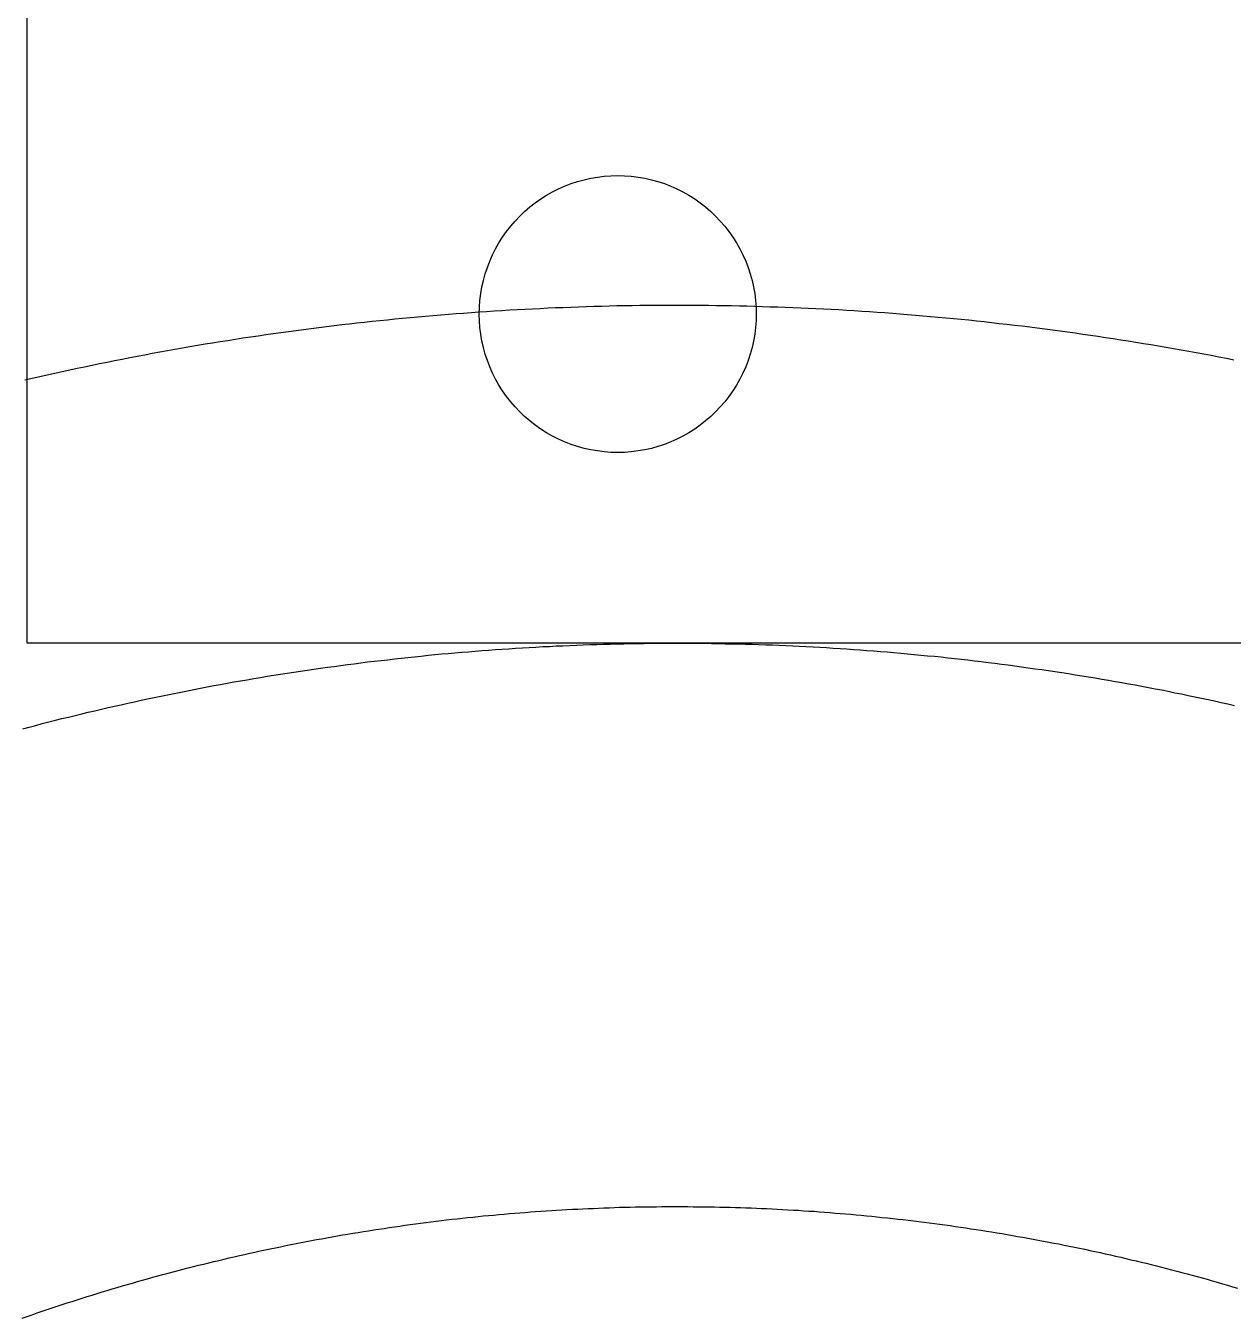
# Model space of a CAD drawing. Header units: millimetres. Extents: x 340 to 1003762, y 22 to 362022.
# Drawn here: x 421.216 to 421.3095, y 90.0979 to 90.198 of the extents above; entities that cross this region are included whole.
import ezdxf
from ezdxf.xclip import XClip

# ---------------------------------------------------------------- set-up
doc = ezdxf.new("R2010")
doc.units = ezdxf.units.MM
doc.header["$XCLIPFRAME"] = 0
for name, color, linetype in [('LSBB_P_002 - PLANTA 1° NIVEL SALA DE VENTAS$0$A-Equipamiento acero inox', 8, 'Continuous'), ('LSBB_P_002 - PLANTA 1° NIVEL SALA DE VENTAS$0$A-TRAS-EQPM', 8, 'Continuous'), ('XREF', 7, 'Continuous')]:
    doc.layers.add(name, color=color, linetype=linetype)

# ---------------------------------------------------------------- blocks, each defined once
blk = doc.blocks.new('LSBB_P_002 - PLANTA 1° NIVEL SALA DE VENTAS$0$laminadora')
at = {"layer": 'LSBB_P_002 - PLANTA 1° NIVEL SALA DE VENTAS$0$A-TRAS-EQPM'}
for p, q in [((-175638.345, 30483.413), (-175638.345, 30492.186)), ((-175643.08, 30487.026), (-175643.132, 30487.017)), ((-175643.027, 30487.032), (-175643.08, 30487.026)), ((-175642.975, 30487.036), (-175643.027, 30487.032)), ((-175642.922, 30487.038), (-175642.975, 30487.036)), ((-175642.87, 30487.036), (-175642.922, 30487.038)), ((-175642.817, 30487.032), (-175642.87, 30487.036)), ((-175642.765, 30487.026), (-175642.817, 30487.032)), ((-175642.713, 30487.017), (-175642.765, 30487.026)), ((-175643.381, 30486.935), (-175643.428, 30486.911)), ((-175643.333, 30486.956), (-175643.381, 30486.935)), ((-175643.284, 30486.975), (-175643.333, 30486.956)), ((-175643.234, 30486.991), (-175643.284, 30486.975)), ((-175643.183, 30487.005), (-175643.234, 30486.991)), ((-175643.132, 30487.017), (-175643.183, 30487.005)), ((-175642.661, 30487.005), (-175642.713, 30487.017)), ((-175642.611, 30486.991), (-175642.661, 30487.005)), ((-175642.561, 30486.975), (-175642.611, 30486.991)), ((-175642.511, 30486.956), (-175642.561, 30486.975)), ((-175642.463, 30486.935), (-175642.511, 30486.956)), ((-175642.416, 30486.911), (-175642.463, 30486.935)), ((-175643.562, 30486.826), (-175643.603, 30486.794)), ((-175643.519, 30486.857), (-175643.562, 30486.826)), ((-175643.474, 30486.885), (-175643.519, 30486.857)), ((-175643.428, 30486.911), (-175643.474, 30486.885)), ((-175642.37, 30486.885), (-175642.416, 30486.911)), ((-175642.326, 30486.857), (-175642.37, 30486.885)), ((-175642.283, 30486.826), (-175642.326, 30486.857)), ((-175642.241, 30486.794), (-175642.283, 30486.826)), ((-175643.681, 30486.723), (-175643.717, 30486.685)), ((-175643.643, 30486.76), (-175643.681, 30486.723)), ((-175643.603, 30486.794), (-175643.643, 30486.76)), ((-175642.201, 30486.76), (-175642.241, 30486.794)), ((-175642.163, 30486.723), (-175642.201, 30486.76)), ((-175642.127, 30486.685), (-175642.163, 30486.723)), ((-175643.752, 30486.645), (-175643.784, 30486.604)), ((-175643.717, 30486.685), (-175643.752, 30486.645)), ((-175642.093, 30486.645), (-175642.127, 30486.685)), ((-175642.06, 30486.604), (-175642.093, 30486.645)), ((-175643.815, 30486.561), (-175643.843, 30486.516)), ((-175643.784, 30486.604), (-175643.815, 30486.561)), ((-175642.03, 30486.561), (-175642.06, 30486.604)), ((-175642.002, 30486.516), (-175642.03, 30486.561)), ((-175643.892, 30486.423), (-175643.914, 30486.375)), ((-175643.869, 30486.47), (-175643.892, 30486.423)), ((-175643.843, 30486.516), (-175643.869, 30486.47)), ((-175641.976, 30486.47), (-175642.002, 30486.516)), ((-175641.952, 30486.423), (-175641.976, 30486.47)), ((-175641.931, 30486.375), (-175641.952, 30486.423)), ((-175643.933, 30486.326), (-175643.949, 30486.276)), ((-175643.914, 30486.375), (-175643.933, 30486.326)), ((-175641.912, 30486.326), (-175641.931, 30486.375)), ((-175641.895, 30486.276), (-175641.912, 30486.326)), ((-175643.963, 30486.225), (-175643.975, 30486.174)), ((-175643.949, 30486.276), (-175643.963, 30486.225)), ((-175641.881, 30486.225), (-175641.895, 30486.276)), ((-175641.87, 30486.174), (-175641.881, 30486.225)), ((-175643.984, 30486.122), (-175643.99, 30486.07)), ((-175643.975, 30486.174), (-175643.984, 30486.122)), ((-175641.861, 30486.122), (-175641.87, 30486.174)), ((-175641.854, 30486.07), (-175641.861, 30486.122)), ((-175644.221, 30486.017), (-175644.28, 30486.015)), ((-175644.162, 30486.019), (-175644.221, 30486.017)), ((-175644.102, 30486.021), (-175644.162, 30486.019)), ((-175644.043, 30486.023), (-175644.102, 30486.021)), ((-175643.984, 30486.025), (-175644.043, 30486.023)), ((-175643.994, 30486.017), (-175643.996, 30485.964)), ((-175643.99, 30486.07), (-175643.994, 30486.017)), ((-175643.924, 30486.027), (-175643.984, 30486.025)), ((-175643.865, 30486.028), (-175643.924, 30486.027)), ((-175643.805, 30486.029), (-175643.865, 30486.028)), ((-175643.746, 30486.03), (-175643.805, 30486.029)), ((-175643.687, 30486.031), (-175643.746, 30486.03)), ((-175643.627, 30486.032), (-175643.687, 30486.031)), ((-175643.568, 30486.033), (-175643.627, 30486.032)), ((-175643.509, 30486.033), (-175643.568, 30486.033)), ((-175643.449, 30486.033), (-175643.509, 30486.033)), ((-175643.39, 30486.033), (-175643.449, 30486.033)), ((-175643.33, 30486.033), (-175643.39, 30486.033)), ((-175643.271, 30486.033), (-175643.33, 30486.033)), ((-175643.212, 30486.033), (-175643.271, 30486.033)), ((-175643.152, 30486.032), (-175643.212, 30486.033)), ((-175643.093, 30486.032), (-175643.152, 30486.032)), ((-175643.033, 30486.031), (-175643.093, 30486.032)), ((-175642.974, 30486.03), (-175643.033, 30486.031)), ((-175642.915, 30486.029), (-175642.974, 30486.03)), ((-175642.855, 30486.027), (-175642.915, 30486.029)), ((-175642.796, 30486.026), (-175642.855, 30486.027)), ((-175642.737, 30486.024), (-175642.796, 30486.026)), ((-175642.677, 30486.022), (-175642.737, 30486.024)), ((-175642.618, 30486.02), (-175642.677, 30486.022)), ((-175642.559, 30486.018), (-175642.618, 30486.02)), ((-175642.499, 30486.016), (-175642.559, 30486.018)), ((-175642.44, 30486.014), (-175642.499, 30486.016)), ((-175641.85, 30486.017), (-175641.854, 30486.07)), ((-175641.849, 30485.964), (-175641.85, 30486.017)), ((-175645.643, 30485.918), (-175645.702, 30485.912)), ((-175645.583, 30485.924), (-175645.643, 30485.918)), ((-175645.524, 30485.929), (-175645.583, 30485.924)), ((-175645.465, 30485.935), (-175645.524, 30485.929)), ((-175645.406, 30485.941), (-175645.465, 30485.935)), ((-175645.347, 30485.946), (-175645.406, 30485.941)), ((-175645.288, 30485.951), (-175645.347, 30485.946)), ((-175645.229, 30485.956), (-175645.288, 30485.951)), ((-175645.169, 30485.961), (-175645.229, 30485.956)), ((-175645.11, 30485.966), (-175645.169, 30485.961)), ((-175645.051, 30485.97), (-175645.11, 30485.966)), ((-175644.992, 30485.975), (-175645.051, 30485.97)), ((-175644.933, 30485.979), (-175644.992, 30485.975)), ((-175644.873, 30485.983), (-175644.933, 30485.979)), ((-175644.814, 30485.987), (-175644.873, 30485.983)), ((-175644.755, 30485.991), (-175644.814, 30485.987)), ((-175644.696, 30485.994), (-175644.755, 30485.991)), ((-175644.636, 30485.998), (-175644.696, 30485.994)), ((-175644.577, 30486.001), (-175644.636, 30485.998)), ((-175644.518, 30486.004), (-175644.577, 30486.001)), ((-175644.458, 30486.007), (-175644.518, 30486.004)), ((-175644.399, 30486.01), (-175644.458, 30486.007)), ((-175644.34, 30486.012), (-175644.399, 30486.01)), ((-175644.28, 30486.015), (-175644.34, 30486.012)), ((-175643.996, 30485.964), (-175643.994, 30485.912)), ((-175642.381, 30486.011), (-175642.44, 30486.014)), ((-175642.321, 30486.008), (-175642.381, 30486.011)), ((-175642.262, 30486.005), (-175642.321, 30486.008)), ((-175642.203, 30486.002), (-175642.262, 30486.005)), ((-175642.143, 30485.999), (-175642.203, 30486.002)), ((-175642.084, 30485.996), (-175642.143, 30485.999)), ((-175642.025, 30485.992), (-175642.084, 30485.996)), ((-175641.965, 30485.989), (-175642.025, 30485.992)), ((-175641.906, 30485.985), (-175641.965, 30485.989)), ((-175641.847, 30485.981), (-175641.906, 30485.985)), ((-175641.85, 30485.912), (-175641.849, 30485.964)), ((-175641.788, 30485.977), (-175641.847, 30485.981)), ((-175641.728, 30485.972), (-175641.788, 30485.977)), ((-175641.669, 30485.968), (-175641.728, 30485.972)), ((-175641.61, 30485.963), (-175641.669, 30485.968)), ((-175641.551, 30485.958), (-175641.61, 30485.963)), ((-175641.492, 30485.953), (-175641.551, 30485.958)), ((-175641.433, 30485.948), (-175641.492, 30485.953)), ((-175641.373, 30485.943), (-175641.433, 30485.948)), ((-175641.314, 30485.938), (-175641.373, 30485.943)), ((-175641.255, 30485.932), (-175641.314, 30485.938)), ((-175641.196, 30485.926), (-175641.255, 30485.932)), ((-175641.137, 30485.92), (-175641.196, 30485.926)), ((-175641.078, 30485.914), (-175641.137, 30485.92)), ((-175646.468, 30485.818), (-175646.527, 30485.809)), ((-175646.409, 30485.826), (-175646.468, 30485.818)), ((-175646.35, 30485.834), (-175646.409, 30485.826)), ((-175646.291, 30485.842), (-175646.35, 30485.834)), ((-175646.232, 30485.849), (-175646.291, 30485.842)), ((-175646.174, 30485.857), (-175646.232, 30485.849)), ((-175646.115, 30485.864), (-175646.174, 30485.857)), ((-175646.056, 30485.872), (-175646.115, 30485.864)), ((-175645.997, 30485.879), (-175646.056, 30485.872)), ((-175645.938, 30485.886), (-175645.997, 30485.879)), ((-175645.879, 30485.892), (-175645.938, 30485.886)), ((-175645.82, 30485.899), (-175645.879, 30485.892)), ((-175645.761, 30485.905), (-175645.82, 30485.899)), ((-175645.702, 30485.912), (-175645.761, 30485.905)), ((-175643.994, 30485.912), (-175643.99, 30485.859)), ((-175643.99, 30485.859), (-175643.984, 30485.807)), ((-175641.861, 30485.807), (-175641.854, 30485.859)), ((-175641.854, 30485.859), (-175641.85, 30485.912)), ((-175641.019, 30485.908), (-175641.078, 30485.914)), ((-175640.96, 30485.902), (-175641.019, 30485.908)), ((-175640.901, 30485.895), (-175640.96, 30485.902)), ((-175640.842, 30485.889), (-175640.901, 30485.895)), ((-175640.783, 30485.882), (-175640.842, 30485.889)), ((-175640.724, 30485.875), (-175640.783, 30485.882)), ((-175640.665, 30485.868), (-175640.724, 30485.875)), ((-175640.606, 30485.86), (-175640.665, 30485.868)), ((-175640.547, 30485.853), (-175640.606, 30485.86)), ((-175640.488, 30485.845), (-175640.547, 30485.853)), ((-175640.429, 30485.837), (-175640.488, 30485.845)), ((-175640.37, 30485.83), (-175640.429, 30485.837)), ((-175640.311, 30485.821), (-175640.37, 30485.83)), ((-175640.253, 30485.813), (-175640.311, 30485.821)), ((-175647.113, 30485.717), (-175647.172, 30485.707)), ((-175647.055, 30485.727), (-175647.113, 30485.717)), ((-175646.996, 30485.737), (-175647.055, 30485.727)), ((-175646.938, 30485.747), (-175646.996, 30485.737)), ((-175646.879, 30485.756), (-175646.938, 30485.747)), ((-175646.82, 30485.765), (-175646.879, 30485.756)), ((-175646.762, 30485.774), (-175646.82, 30485.765)), ((-175646.703, 30485.783), (-175646.762, 30485.774)), ((-175646.644, 30485.792), (-175646.703, 30485.783)), ((-175646.585, 30485.801), (-175646.644, 30485.792)), ((-175646.527, 30485.809), (-175646.585, 30485.801)), ((-175643.984, 30485.807), (-175643.975, 30485.755)), ((-175643.975, 30485.755), (-175643.963, 30485.704)), ((-175641.881, 30485.704), (-175641.87, 30485.755)), ((-175641.87, 30485.755), (-175641.861, 30485.807)), ((-175640.194, 30485.805), (-175640.253, 30485.813)), ((-175640.135, 30485.796), (-175640.194, 30485.805)), ((-175640.076, 30485.787), (-175640.135, 30485.796)), ((-175640.018, 30485.779), (-175640.076, 30485.787)), ((-175639.959, 30485.77), (-175640.018, 30485.779)), ((-175639.9, 30485.76), (-175639.959, 30485.77)), ((-175639.842, 30485.751), (-175639.9, 30485.76)), ((-175639.783, 30485.742), (-175639.842, 30485.751)), ((-175639.724, 30485.732), (-175639.783, 30485.742)), ((-175639.666, 30485.722), (-175639.724, 30485.732)), ((-175639.607, 30485.712), (-175639.666, 30485.722)), ((-175647.639, 30485.621), (-175647.697, 30485.61)), ((-175647.581, 30485.633), (-175647.639, 30485.621)), ((-175647.522, 30485.644), (-175647.581, 30485.633)), ((-175647.464, 30485.655), (-175647.522, 30485.644)), ((-175647.406, 30485.666), (-175647.464, 30485.655)), ((-175647.347, 30485.676), (-175647.406, 30485.666)), ((-175647.289, 30485.687), (-175647.347, 30485.676)), ((-175647.23, 30485.697), (-175647.289, 30485.687)), ((-175647.172, 30485.707), (-175647.23, 30485.697)), ((-175643.963, 30485.704), (-175643.949, 30485.653)), ((-175643.949, 30485.653), (-175643.933, 30485.603)), ((-175641.912, 30485.603), (-175641.895, 30485.653)), ((-175641.895, 30485.653), (-175641.881, 30485.704)), ((-175639.549, 30485.702), (-175639.607, 30485.712)), ((-175639.49, 30485.692), (-175639.549, 30485.702)), ((-175639.432, 30485.681), (-175639.49, 30485.692)), ((-175639.373, 30485.671), (-175639.432, 30485.681)), ((-175639.315, 30485.66), (-175639.373, 30485.671)), ((-175639.257, 30485.649), (-175639.315, 30485.66)), ((-175639.198, 30485.638), (-175639.257, 30485.649)), ((-175639.14, 30485.627), (-175639.198, 30485.638)), ((-175639.082, 30485.615), (-175639.14, 30485.627)), ((-175639.023, 30485.604), (-175639.082, 30485.615)), ((-175643.933, 30485.603), (-175643.914, 30485.554)), ((-175643.914, 30485.554), (-175643.892, 30485.505)), ((-175641.952, 30485.505), (-175641.931, 30485.554)), ((-175641.931, 30485.554), (-175641.912, 30485.603)), ((-175638.965, 30485.592), (-175639.023, 30485.604)), ((-175638.907, 30485.58), (-175638.965, 30485.592)), ((-175638.849, 30485.568), (-175638.907, 30485.58)), ((-175638.791, 30485.556), (-175638.849, 30485.568)), ((-175638.733, 30485.544), (-175638.791, 30485.556)), ((-175638.675, 30485.531), (-175638.733, 30485.544)), ((-175638.617, 30485.519), (-175638.675, 30485.531)), ((-175638.559, 30485.506), (-175638.617, 30485.519)), ((-175643.892, 30485.505), (-175643.869, 30485.458)), ((-175643.869, 30485.458), (-175643.843, 30485.413)), ((-175642.002, 30485.413), (-175641.976, 30485.458)), ((-175641.976, 30485.458), (-175641.952, 30485.505)), ((-175638.501, 30485.493), (-175638.559, 30485.506)), ((-175638.443, 30485.48), (-175638.501, 30485.493)), ((-175638.385, 30485.467), (-175638.443, 30485.48)), ((-175638.327, 30485.453), (-175638.385, 30485.467)), ((-175643.843, 30485.413), (-175643.815, 30485.368)), ((-175643.815, 30485.368), (-175643.784, 30485.325)), ((-175643.784, 30485.325), (-175643.752, 30485.283)), ((-175642.093, 30485.283), (-175642.06, 30485.325)), ((-175642.06, 30485.325), (-175642.03, 30485.368)), ((-175642.03, 30485.368), (-175642.002, 30485.413)), ((-175643.752, 30485.283), (-175643.717, 30485.244)), ((-175643.717, 30485.244), (-175643.681, 30485.205)), ((-175642.163, 30485.205), (-175642.127, 30485.244)), ((-175642.127, 30485.244), (-175642.093, 30485.283)), ((-175643.681, 30485.205), (-175643.643, 30485.169)), ((-175643.643, 30485.169), (-175643.603, 30485.135)), ((-175643.603, 30485.135), (-175643.562, 30485.102)), ((-175642.283, 30485.102), (-175642.241, 30485.135)), ((-175642.241, 30485.135), (-175642.201, 30485.169)), ((-175642.201, 30485.169), (-175642.163, 30485.205)), ((-175643.562, 30485.102), (-175643.519, 30485.072)), ((-175643.519, 30485.072), (-175643.474, 30485.044)), ((-175643.474, 30485.044), (-175643.428, 30485.018)), ((-175643.428, 30485.018), (-175643.381, 30484.994)), ((-175642.463, 30484.994), (-175642.416, 30485.018)), ((-175642.416, 30485.018), (-175642.37, 30485.044)), ((-175642.37, 30485.044), (-175642.326, 30485.072)), ((-175642.326, 30485.072), (-175642.283, 30485.102)), ((-175643.381, 30484.994), (-175643.333, 30484.973)), ((-175643.333, 30484.973), (-175643.284, 30484.954)), ((-175643.284, 30484.954), (-175643.234, 30484.937)), ((-175643.234, 30484.937), (-175643.183, 30484.923)), ((-175643.183, 30484.923), (-175643.132, 30484.912)), ((-175642.713, 30484.912), (-175642.661, 30484.923)), ((-175642.661, 30484.923), (-175642.611, 30484.937)), ((-175642.611, 30484.937), (-175642.561, 30484.954)), ((-175642.561, 30484.954), (-175642.511, 30484.973)), ((-175642.511, 30484.973), (-175642.463, 30484.994)), ((-175643.132, 30484.912), (-175643.08, 30484.903)), ((-175643.08, 30484.903), (-175643.027, 30484.896)), ((-175643.027, 30484.896), (-175642.975, 30484.892)), ((-175642.975, 30484.892), (-175642.922, 30484.891)), ((-175642.922, 30484.891), (-175642.87, 30484.892)), ((-175642.87, 30484.892), (-175642.817, 30484.896)), ((-175642.817, 30484.896), (-175642.765, 30484.903)), ((-175642.765, 30484.903), (-175642.713, 30484.912)), ((-175652.983, 30483.413), (-175638.345, 30483.413)), ((-175643.65, 30483.411), (-175643.703, 30483.41)), ((-175643.598, 30483.412), (-175643.65, 30483.411)), ((-175643.545, 30483.412), (-175643.598, 30483.412)), ((-175643.493, 30483.413), (-175643.545, 30483.412)), ((-175643.441, 30483.413), (-175643.493, 30483.413)), ((-175643.388, 30483.413), (-175643.441, 30483.413)), ((-175643.336, 30483.413), (-175643.388, 30483.413)), ((-175643.283, 30483.413), (-175643.336, 30483.413)), ((-175643.231, 30483.413), (-175643.283, 30483.413)), ((-175643.179, 30483.412), (-175643.231, 30483.413)), ((-175643.126, 30483.411), (-175643.179, 30483.412)), ((-175643.074, 30483.411), (-175643.126, 30483.411)), ((-175645.376, 30483.311), (-175645.428, 30483.306)), ((-175645.324, 30483.316), (-175645.376, 30483.311)), ((-175645.272, 30483.321), (-175645.324, 30483.316)), ((-175645.219, 30483.326), (-175645.272, 30483.321)), ((-175645.167, 30483.331), (-175645.219, 30483.326)), ((-175645.115, 30483.336), (-175645.167, 30483.331)), ((-175645.063, 30483.341), (-175645.115, 30483.336)), ((-175645.011, 30483.345), (-175645.063, 30483.341)), ((-175644.958, 30483.349), (-175645.011, 30483.345)), ((-175644.906, 30483.353), (-175644.958, 30483.349)), ((-175644.854, 30483.357), (-175644.906, 30483.353)), ((-175644.802, 30483.361), (-175644.854, 30483.357)), ((-175644.749, 30483.365), (-175644.802, 30483.361)), ((-175644.697, 30483.369), (-175644.749, 30483.365)), ((-175644.645, 30483.372), (-175644.697, 30483.369)), ((-175644.593, 30483.375), (-175644.645, 30483.372)), ((-175644.54, 30483.379), (-175644.593, 30483.375)), ((-175644.488, 30483.382), (-175644.54, 30483.379)), ((-175644.436, 30483.384), (-175644.488, 30483.382)), ((-175644.383, 30483.387), (-175644.436, 30483.384)), ((-175644.331, 30483.39), (-175644.383, 30483.387)), ((-175644.279, 30483.392), (-175644.331, 30483.39)), ((-175644.226, 30483.395), (-175644.279, 30483.392)), ((-175644.174, 30483.397), (-175644.226, 30483.395)), ((-175644.122, 30483.399), (-175644.174, 30483.397)), ((-175644.069, 30483.401), (-175644.122, 30483.399)), ((-175644.017, 30483.403), (-175644.069, 30483.401)), ((-175643.964, 30483.404), (-175644.017, 30483.403)), ((-175643.912, 30483.406), (-175643.964, 30483.404)), ((-175643.86, 30483.407), (-175643.912, 30483.406)), ((-175643.807, 30483.408), (-175643.86, 30483.407)), ((-175643.755, 30483.409), (-175643.807, 30483.408)), ((-175643.703, 30483.41), (-175643.755, 30483.409)), ((-175643.021, 30483.41), (-175643.074, 30483.411)), ((-175642.969, 30483.409), (-175643.021, 30483.41)), ((-175642.917, 30483.408), (-175642.969, 30483.409)), ((-175642.864, 30483.406), (-175642.917, 30483.408)), ((-175642.812, 30483.405), (-175642.864, 30483.406)), ((-175642.76, 30483.403), (-175642.812, 30483.405)), ((-175642.707, 30483.402), (-175642.76, 30483.403)), ((-175642.655, 30483.4), (-175642.707, 30483.402)), ((-175642.602, 30483.398), (-175642.655, 30483.4)), ((-175642.55, 30483.396), (-175642.602, 30483.398)), ((-175642.498, 30483.393), (-175642.55, 30483.396)), ((-175642.445, 30483.391), (-175642.498, 30483.393)), ((-175642.393, 30483.388), (-175642.445, 30483.391)), ((-175642.341, 30483.386), (-175642.393, 30483.388)), ((-175642.288, 30483.383), (-175642.341, 30483.386)), ((-175642.236, 30483.38), (-175642.288, 30483.383)), ((-175642.184, 30483.377), (-175642.236, 30483.38)), ((-175642.131, 30483.374), (-175642.184, 30483.377)), ((-175642.079, 30483.37), (-175642.131, 30483.374)), ((-175642.027, 30483.367), (-175642.079, 30483.37)), ((-175641.975, 30483.363), (-175642.027, 30483.367)), ((-175641.922, 30483.359), (-175641.975, 30483.363)), ((-175641.87, 30483.355), (-175641.922, 30483.359)), ((-175641.818, 30483.351), (-175641.87, 30483.355)), ((-175641.766, 30483.347), (-175641.818, 30483.351)), ((-175641.713, 30483.343), (-175641.766, 30483.347)), ((-175641.661, 30483.338), (-175641.713, 30483.343)), ((-175641.609, 30483.333), (-175641.661, 30483.338)), ((-175641.557, 30483.329), (-175641.609, 30483.333)), ((-175641.505, 30483.324), (-175641.557, 30483.329)), ((-175641.453, 30483.319), (-175641.505, 30483.324)), ((-175641.4, 30483.313), (-175641.453, 30483.319)), ((-175641.348, 30483.308), (-175641.4, 30483.313)), ((-175646.156, 30483.215), (-175646.208, 30483.208)), ((-175646.104, 30483.223), (-175646.156, 30483.215)), ((-175646.052, 30483.23), (-175646.104, 30483.223)), ((-175646, 30483.237), (-175646.052, 30483.23)), ((-175645.948, 30483.244), (-175646, 30483.237)), ((-175645.896, 30483.251), (-175645.948, 30483.244)), ((-175645.844, 30483.257), (-175645.896, 30483.251)), ((-175645.792, 30483.264), (-175645.844, 30483.257)), ((-175645.74, 30483.27), (-175645.792, 30483.264)), ((-175645.688, 30483.277), (-175645.74, 30483.27)), ((-175645.636, 30483.283), (-175645.688, 30483.277)), ((-175645.584, 30483.289), (-175645.636, 30483.283)), ((-175645.532, 30483.294), (-175645.584, 30483.289)), ((-175645.48, 30483.3), (-175645.532, 30483.294)), ((-175645.428, 30483.306), (-175645.48, 30483.3)), ((-175641.296, 30483.303), (-175641.348, 30483.308)), ((-175641.244, 30483.297), (-175641.296, 30483.303)), ((-175641.192, 30483.291), (-175641.244, 30483.297)), ((-175641.14, 30483.285), (-175641.192, 30483.291)), ((-175641.088, 30483.279), (-175641.14, 30483.285)), ((-175641.036, 30483.273), (-175641.088, 30483.279)), ((-175640.984, 30483.267), (-175641.036, 30483.273)), ((-175640.932, 30483.26), (-175640.984, 30483.267)), ((-175640.88, 30483.254), (-175640.932, 30483.26)), ((-175640.828, 30483.247), (-175640.88, 30483.254)), ((-175640.776, 30483.24), (-175640.828, 30483.247)), ((-175640.724, 30483.233), (-175640.776, 30483.24)), ((-175640.672, 30483.226), (-175640.724, 30483.233)), ((-175640.62, 30483.219), (-175640.672, 30483.226)), ((-175640.568, 30483.211), (-175640.62, 30483.219)), ((-175640.516, 30483.204), (-175640.568, 30483.211)), ((-175646.777, 30483.117), (-175646.828, 30483.107)), ((-175646.725, 30483.126), (-175646.777, 30483.117)), ((-175646.674, 30483.134), (-175646.725, 30483.126)), ((-175646.622, 30483.143), (-175646.674, 30483.134)), ((-175646.57, 30483.152), (-175646.622, 30483.143)), ((-175646.519, 30483.16), (-175646.57, 30483.152)), ((-175646.467, 30483.168), (-175646.519, 30483.16)), ((-175646.415, 30483.177), (-175646.467, 30483.168)), ((-175646.363, 30483.185), (-175646.415, 30483.177)), ((-175646.311, 30483.193), (-175646.363, 30483.185)), ((-175646.26, 30483.2), (-175646.311, 30483.193)), ((-175646.208, 30483.208), (-175646.26, 30483.2)), ((-175640.465, 30483.196), (-175640.516, 30483.204)), ((-175640.413, 30483.188), (-175640.465, 30483.196)), ((-175640.361, 30483.18), (-175640.413, 30483.188)), ((-175640.309, 30483.172), (-175640.361, 30483.18)), ((-175640.258, 30483.164), (-175640.309, 30483.172)), ((-175640.206, 30483.156), (-175640.258, 30483.164)), ((-175640.154, 30483.147), (-175640.206, 30483.156)), ((-175640.102, 30483.138), (-175640.154, 30483.147)), ((-175640.051, 30483.13), (-175640.102, 30483.138)), ((-175639.999, 30483.121), (-175640.051, 30483.13)), ((-175639.948, 30483.112), (-175639.999, 30483.121)), ((-175639.896, 30483.102), (-175639.948, 30483.112)), ((-175647.292, 30483.019), (-175647.343, 30483.008)), ((-175647.24, 30483.029), (-175647.292, 30483.019)), ((-175647.189, 30483.04), (-175647.24, 30483.029)), ((-175647.138, 30483.05), (-175647.189, 30483.04)), ((-175647.086, 30483.06), (-175647.138, 30483.05)), ((-175647.035, 30483.069), (-175647.086, 30483.06)), ((-175646.983, 30483.079), (-175647.035, 30483.069)), ((-175646.932, 30483.089), (-175646.983, 30483.079)), ((-175646.88, 30483.098), (-175646.932, 30483.089)), ((-175646.828, 30483.107), (-175646.88, 30483.098)), ((-175639.844, 30483.093), (-175639.896, 30483.102)), ((-175639.793, 30483.084), (-175639.844, 30483.093)), ((-175639.741, 30483.074), (-175639.793, 30483.084)), ((-175639.69, 30483.064), (-175639.741, 30483.074)), ((-175639.638, 30483.054), (-175639.69, 30483.064)), ((-175639.587, 30483.044), (-175639.638, 30483.054)), ((-175639.536, 30483.034), (-175639.587, 30483.044)), ((-175639.484, 30483.024), (-175639.536, 30483.034)), ((-175639.433, 30483.013), (-175639.484, 30483.024)), ((-175639.382, 30483.003), (-175639.433, 30483.013)), ((-175647.65, 30482.943), (-175647.702, 30482.931)), ((-175647.599, 30482.954), (-175647.65, 30482.943)), ((-175647.548, 30482.965), (-175647.599, 30482.954)), ((-175647.497, 30482.976), (-175647.548, 30482.965)), ((-175647.446, 30482.987), (-175647.497, 30482.976)), ((-175647.394, 30482.998), (-175647.446, 30482.987)), ((-175647.343, 30483.008), (-175647.394, 30482.998)), ((-175639.33, 30482.992), (-175639.382, 30483.003)), ((-175639.279, 30482.981), (-175639.33, 30482.992)), ((-175639.228, 30482.97), (-175639.279, 30482.981)), ((-175639.177, 30482.959), (-175639.228, 30482.97)), ((-175639.125, 30482.948), (-175639.177, 30482.959)), ((-175639.074, 30482.936), (-175639.125, 30482.948)), ((-175639.023, 30482.925), (-175639.074, 30482.936)), ((-175638.972, 30482.913), (-175639.023, 30482.925)), ((-175638.921, 30482.901), (-175638.972, 30482.913)), ((-175638.87, 30482.889), (-175638.921, 30482.901)), ((-175638.819, 30482.877), (-175638.87, 30482.889)), ((-175638.768, 30482.865), (-175638.819, 30482.877)), ((-175638.717, 30482.853), (-175638.768, 30482.865)), ((-175638.666, 30482.84), (-175638.717, 30482.853)), ((-175638.615, 30482.828), (-175638.666, 30482.84)), ((-175638.565, 30482.815), (-175638.615, 30482.828)), ((-175638.514, 30482.802), (-175638.565, 30482.815)), ((-175638.463, 30482.789), (-175638.514, 30482.802)), ((-175638.412, 30482.776), (-175638.463, 30482.789)), ((-175638.362, 30482.762), (-175638.412, 30482.776)), ((-175638.311, 30482.749), (-175638.362, 30482.762)), ((-175644.485, 30479.006), (-175644.525, 30479.003)), ((-175644.444, 30479.009), (-175644.485, 30479.006)), ((-175644.404, 30479.011), (-175644.444, 30479.009)), ((-175644.363, 30479.014), (-175644.404, 30479.011)), ((-175644.322, 30479.017), (-175644.363, 30479.014)), ((-175644.282, 30479.019), (-175644.322, 30479.017)), ((-175644.241, 30479.021), (-175644.282, 30479.019)), ((-175644.2, 30479.024), (-175644.241, 30479.021)), ((-175644.159, 30479.026), (-175644.2, 30479.024)), ((-175644.119, 30479.028), (-175644.159, 30479.026)), ((-175644.078, 30479.03), (-175644.119, 30479.028)), ((-175644.037, 30479.032), (-175644.078, 30479.03)), ((-175643.997, 30479.033), (-175644.037, 30479.032)), ((-175643.956, 30479.035), (-175643.997, 30479.033)), ((-175643.915, 30479.036), (-175643.956, 30479.035)), ((-175643.874, 30479.038), (-175643.915, 30479.036)), ((-175643.834, 30479.039), (-175643.874, 30479.038)), ((-175643.793, 30479.04), (-175643.834, 30479.039)), ((-175643.752, 30479.041), (-175643.793, 30479.04)), ((-175643.711, 30479.042), (-175643.752, 30479.041)), ((-175643.671, 30479.043), (-175643.711, 30479.042)), ((-175643.63, 30479.044), (-175643.671, 30479.043)), ((-175643.589, 30479.044), (-175643.63, 30479.044)), ((-175643.549, 30479.045), (-175643.589, 30479.044)), ((-175643.508, 30479.045), (-175643.549, 30479.045)), ((-175643.467, 30479.046), (-175643.508, 30479.045)), ((-175643.426, 30479.046), (-175643.467, 30479.046)), ((-175643.386, 30479.046), (-175643.426, 30479.046)), ((-175643.345, 30479.046), (-175643.386, 30479.046)), ((-175643.304, 30479.046), (-175643.345, 30479.046)), ((-175643.263, 30479.046), (-175643.304, 30479.046)), ((-175643.222, 30479.045), (-175643.263, 30479.046)), ((-175643.182, 30479.045), (-175643.222, 30479.045)), ((-175643.141, 30479.044), (-175643.182, 30479.045)), ((-175643.1, 30479.043), (-175643.141, 30479.044)), ((-175643.06, 30479.043), (-175643.1, 30479.043)), ((-175643.019, 30479.042), (-175643.06, 30479.043)), ((-175642.978, 30479.041), (-175643.019, 30479.042)), ((-175642.937, 30479.04), (-175642.978, 30479.041)), ((-175642.897, 30479.038), (-175642.937, 30479.04)), ((-175642.856, 30479.037), (-175642.897, 30479.038)), ((-175642.815, 30479.036), (-175642.856, 30479.037)), ((-175642.774, 30479.034), (-175642.815, 30479.036)), ((-175642.734, 30479.032), (-175642.774, 30479.034)), ((-175642.693, 30479.031), (-175642.734, 30479.032)), ((-175642.652, 30479.029), (-175642.693, 30479.031)), ((-175642.612, 30479.027), (-175642.652, 30479.029)), ((-175642.571, 30479.025), (-175642.612, 30479.027)), ((-175642.53, 30479.023), (-175642.571, 30479.025)), ((-175642.489, 30479.02), (-175642.53, 30479.023)), ((-175642.449, 30479.018), (-175642.489, 30479.02)), ((-175642.408, 30479.015), (-175642.449, 30479.018)), ((-175642.367, 30479.013), (-175642.408, 30479.015)), ((-175642.327, 30479.01), (-175642.367, 30479.013)), ((-175642.286, 30479.007), (-175642.327, 30479.01)), ((-175642.245, 30479.004), (-175642.286, 30479.007)), ((-175642.205, 30479.001), (-175642.245, 30479.004)), ((-175645.457, 30478.904), (-175645.498, 30478.898)), ((-175645.417, 30478.909), (-175645.457, 30478.904)), ((-175645.377, 30478.914), (-175645.417, 30478.909)), ((-175645.336, 30478.92), (-175645.377, 30478.914)), ((-175645.296, 30478.925), (-175645.336, 30478.92)), ((-175645.255, 30478.93), (-175645.296, 30478.925)), ((-175645.215, 30478.935), (-175645.255, 30478.93)), ((-175645.174, 30478.94), (-175645.215, 30478.935)), ((-175645.134, 30478.945), (-175645.174, 30478.94)), ((-175645.093, 30478.949), (-175645.134, 30478.945)), ((-175645.053, 30478.954), (-175645.093, 30478.949)), ((-175645.012, 30478.958), (-175645.053, 30478.954)), ((-175644.972, 30478.962), (-175645.012, 30478.958)), ((-175644.931, 30478.967), (-175644.972, 30478.962)), ((-175644.891, 30478.971), (-175644.931, 30478.967)), ((-175644.85, 30478.975), (-175644.891, 30478.971)), ((-175644.81, 30478.979), (-175644.85, 30478.975)), ((-175644.769, 30478.982), (-175644.81, 30478.979)), ((-175644.729, 30478.986), (-175644.769, 30478.982)), ((-175644.688, 30478.99), (-175644.729, 30478.986)), ((-175644.647, 30478.993), (-175644.688, 30478.99)), ((-175644.607, 30478.996), (-175644.647, 30478.993)), ((-175644.566, 30479), (-175644.607, 30478.996)), ((-175644.525, 30479.003), (-175644.566, 30479)), ((-175642.164, 30478.998), (-175642.205, 30479.001)), ((-175642.124, 30478.995), (-175642.164, 30478.998)), ((-175642.083, 30478.991), (-175642.124, 30478.995)), ((-175642.042, 30478.988), (-175642.083, 30478.991)), ((-175642.002, 30478.984), (-175642.042, 30478.988)), ((-175641.961, 30478.98), (-175642.002, 30478.984)), ((-175641.921, 30478.977), (-175641.961, 30478.98)), ((-175641.88, 30478.973), (-175641.921, 30478.977)), ((-175641.84, 30478.969), (-175641.88, 30478.973)), ((-175641.799, 30478.964), (-175641.84, 30478.969)), ((-175641.758, 30478.96), (-175641.799, 30478.964)), ((-175641.718, 30478.956), (-175641.758, 30478.96)), ((-175641.677, 30478.951), (-175641.718, 30478.956)), ((-175641.637, 30478.947), (-175641.677, 30478.951)), ((-175641.596, 30478.942), (-175641.637, 30478.947)), ((-175641.556, 30478.937), (-175641.596, 30478.942)), ((-175641.516, 30478.932), (-175641.556, 30478.937)), ((-175641.475, 30478.927), (-175641.516, 30478.932)), ((-175641.435, 30478.922), (-175641.475, 30478.927)), ((-175641.394, 30478.917), (-175641.435, 30478.922)), ((-175641.354, 30478.912), (-175641.394, 30478.917)), ((-175641.313, 30478.906), (-175641.354, 30478.912)), ((-175641.273, 30478.901), (-175641.313, 30478.906)), ((-175646.061, 30478.808), (-175646.101, 30478.801)), ((-175646.021, 30478.815), (-175646.061, 30478.808)), ((-175645.981, 30478.822), (-175646.021, 30478.815)), ((-175645.941, 30478.829), (-175645.981, 30478.822)), ((-175645.901, 30478.836), (-175645.941, 30478.829)), ((-175645.86, 30478.843), (-175645.901, 30478.836)), ((-175645.82, 30478.849), (-175645.86, 30478.843)), ((-175645.78, 30478.856), (-175645.82, 30478.849)), ((-175645.74, 30478.862), (-175645.78, 30478.856)), ((-175645.699, 30478.868), (-175645.74, 30478.862)), ((-175645.659, 30478.874), (-175645.699, 30478.868)), ((-175645.619, 30478.881), (-175645.659, 30478.874)), ((-175645.578, 30478.886), (-175645.619, 30478.881)), ((-175645.538, 30478.892), (-175645.578, 30478.886)), ((-175645.498, 30478.898), (-175645.538, 30478.892)), ((-175641.233, 30478.895), (-175641.273, 30478.901)), ((-175641.192, 30478.889), (-175641.233, 30478.895)), ((-175641.152, 30478.883), (-175641.192, 30478.889)), ((-175641.112, 30478.877), (-175641.152, 30478.883)), ((-175641.071, 30478.871), (-175641.112, 30478.877)), ((-175641.031, 30478.865), (-175641.071, 30478.871)), ((-175640.991, 30478.859), (-175641.031, 30478.865)), ((-175640.951, 30478.852), (-175640.991, 30478.859)), ((-175640.91, 30478.846), (-175640.951, 30478.852)), ((-175640.87, 30478.839), (-175640.91, 30478.846)), ((-175640.83, 30478.832), (-175640.87, 30478.839)), ((-175640.79, 30478.826), (-175640.83, 30478.832)), ((-175640.75, 30478.819), (-175640.79, 30478.826)), ((-175640.71, 30478.812), (-175640.75, 30478.819)), ((-175640.669, 30478.804), (-175640.71, 30478.812)), ((-175640.629, 30478.797), (-175640.669, 30478.804)), ((-175646.581, 30478.706), (-175646.621, 30478.698)), ((-175646.541, 30478.715), (-175646.581, 30478.706)), ((-175646.501, 30478.723), (-175646.541, 30478.715)), ((-175646.461, 30478.731), (-175646.501, 30478.723)), ((-175646.421, 30478.739), (-175646.461, 30478.731)), ((-175646.381, 30478.748), (-175646.421, 30478.739)), ((-175646.342, 30478.756), (-175646.381, 30478.748)), ((-175646.302, 30478.763), (-175646.342, 30478.756)), ((-175646.262, 30478.771), (-175646.302, 30478.763)), ((-175646.221, 30478.779), (-175646.262, 30478.771)), ((-175646.181, 30478.786), (-175646.221, 30478.779)), ((-175646.141, 30478.794), (-175646.181, 30478.786)), ((-175646.101, 30478.801), (-175646.141, 30478.794)), ((-175640.589, 30478.79), (-175640.629, 30478.797)), ((-175640.549, 30478.782), (-175640.589, 30478.79)), ((-175640.509, 30478.775), (-175640.549, 30478.782)), ((-175640.469, 30478.767), (-175640.509, 30478.775)), ((-175640.429, 30478.759), (-175640.469, 30478.767)), ((-175640.389, 30478.751), (-175640.429, 30478.759)), ((-175640.349, 30478.743), (-175640.389, 30478.751)), ((-175640.309, 30478.735), (-175640.349, 30478.743)), ((-175640.269, 30478.727), (-175640.309, 30478.735)), ((-175640.229, 30478.719), (-175640.269, 30478.727)), ((-175640.19, 30478.71), (-175640.229, 30478.719)), ((-175640.15, 30478.702), (-175640.19, 30478.71)), ((-175647.018, 30478.606), (-175647.057, 30478.596)), ((-175646.978, 30478.615), (-175647.018, 30478.606)), ((-175646.939, 30478.625), (-175646.978, 30478.615)), ((-175646.899, 30478.634), (-175646.939, 30478.625)), ((-175646.859, 30478.644), (-175646.899, 30478.634)), ((-175646.82, 30478.653), (-175646.859, 30478.644)), ((-175646.78, 30478.662), (-175646.82, 30478.653)), ((-175646.74, 30478.671), (-175646.78, 30478.662)), ((-175646.7, 30478.68), (-175646.74, 30478.671)), ((-175646.661, 30478.689), (-175646.7, 30478.68)), ((-175646.621, 30478.698), (-175646.661, 30478.689)), ((-175640.11, 30478.693), (-175640.15, 30478.702)), ((-175640.07, 30478.684), (-175640.11, 30478.693)), ((-175640.03, 30478.675), (-175640.07, 30478.684)), ((-175639.991, 30478.666), (-175640.03, 30478.675)), ((-175639.951, 30478.657), (-175639.991, 30478.666)), ((-175639.911, 30478.648), (-175639.951, 30478.657)), ((-175639.871, 30478.639), (-175639.911, 30478.648)), ((-175639.832, 30478.629), (-175639.871, 30478.639)), ((-175639.792, 30478.62), (-175639.832, 30478.629)), ((-175639.753, 30478.61), (-175639.792, 30478.62)), ((-175639.713, 30478.6), (-175639.753, 30478.61)), ((-175647.412, 30478.503), (-175647.452, 30478.493)), ((-175647.373, 30478.514), (-175647.412, 30478.503)), ((-175647.334, 30478.525), (-175647.373, 30478.514)), ((-175647.294, 30478.535), (-175647.334, 30478.525)), ((-175647.255, 30478.546), (-175647.294, 30478.535)), ((-175647.215, 30478.556), (-175647.255, 30478.546)), ((-175647.176, 30478.566), (-175647.215, 30478.556)), ((-175647.136, 30478.576), (-175647.176, 30478.566)), ((-175647.097, 30478.586), (-175647.136, 30478.576)), ((-175647.057, 30478.596), (-175647.097, 30478.586)), ((-175639.673, 30478.591), (-175639.713, 30478.6)), ((-175639.634, 30478.581), (-175639.673, 30478.591)), ((-175639.594, 30478.571), (-175639.634, 30478.581)), ((-175639.555, 30478.561), (-175639.594, 30478.571)), ((-175639.516, 30478.55), (-175639.555, 30478.561)), ((-175639.476, 30478.54), (-175639.516, 30478.55)), ((-175639.437, 30478.53), (-175639.476, 30478.54)), ((-175639.397, 30478.519), (-175639.437, 30478.53)), ((-175639.358, 30478.508), (-175639.397, 30478.519)), ((-175639.319, 30478.498), (-175639.358, 30478.508)), ((-175647.687, 30478.425), (-175647.726, 30478.414)), ((-175647.648, 30478.437), (-175647.687, 30478.425)), ((-175647.608, 30478.448), (-175647.648, 30478.437)), ((-175647.569, 30478.459), (-175647.608, 30478.448)), ((-175647.53, 30478.471), (-175647.569, 30478.459)), ((-175647.491, 30478.482), (-175647.53, 30478.471)), ((-175647.452, 30478.493), (-175647.491, 30478.482)), ((-175639.279, 30478.487), (-175639.319, 30478.498)), ((-175639.24, 30478.476), (-175639.279, 30478.487)), ((-175639.201, 30478.465), (-175639.24, 30478.476)), ((-175639.162, 30478.453), (-175639.201, 30478.465)), ((-175639.123, 30478.442), (-175639.162, 30478.453)), ((-175639.084, 30478.431), (-175639.123, 30478.442)), ((-175639.044, 30478.419), (-175639.084, 30478.431)), ((-175639.005, 30478.408), (-175639.044, 30478.419)), ((-175638.966, 30478.396), (-175639.005, 30478.408)), ((-175638.927, 30478.384), (-175638.966, 30478.396)), ((-175638.888, 30478.372), (-175638.927, 30478.384)), ((-175638.849, 30478.36), (-175638.888, 30478.372)), ((-175638.81, 30478.348), (-175638.849, 30478.36)), ((-175638.772, 30478.336), (-175638.81, 30478.348)), ((-175638.733, 30478.323), (-175638.772, 30478.336)), ((-175638.694, 30478.311), (-175638.733, 30478.323)), ((-175638.655, 30478.299), (-175638.694, 30478.311)), ((-175638.616, 30478.286), (-175638.655, 30478.299)), ((-175638.578, 30478.273), (-175638.616, 30478.286)), ((-175638.539, 30478.26), (-175638.578, 30478.273)), ((-175638.5, 30478.247), (-175638.539, 30478.26)), ((-175638.462, 30478.234), (-175638.5, 30478.247)), ((-175638.423, 30478.221), (-175638.462, 30478.234)), ((-175638.385, 30478.208), (-175638.423, 30478.221)), ((-175638.346, 30478.194), (-175638.385, 30478.208)), ((-175638.308, 30478.181), (-175638.346, 30478.194))]:
    blk.add_line(p, q, dxfattribs=at)
blk = doc.blocks.new('LSBB_P_002 - PLANTA 1° NIVEL SALA DE VENTAS', base_point=(223.56961, 14.22023))
at = {"layer": 'LSBB_P_002 - PLANTA 1° NIVEL SALA DE VENTAS$0$A-Equipamiento acero inox', "xscale": -0.010000000000578, "yscale": 0.010000000000578, "zscale": 0.010000000000578}
blk.add_blockref('LSBB_P_002 - PLANTA 1° NIVEL SALA DE VENTAS$0$laminadora', (-919.87874, 0.1361), dxfattribs=at)

msp = doc.modelspace()

# ---------------------------------------------------------------- block references
at = {"layer": 'XREF'}
ref = msp.add_blockref('LSBB_P_002 - PLANTA 1° NIVEL SALA DE VENTAS', (-191.71902, -200.59983), dxfattribs=at)
XClip(ref).set_block_clipping_path([(755.454857474, 236.6800249606), (887.3150098981, 333.6713636781)])

doc.saveas('drawing.dxf')
